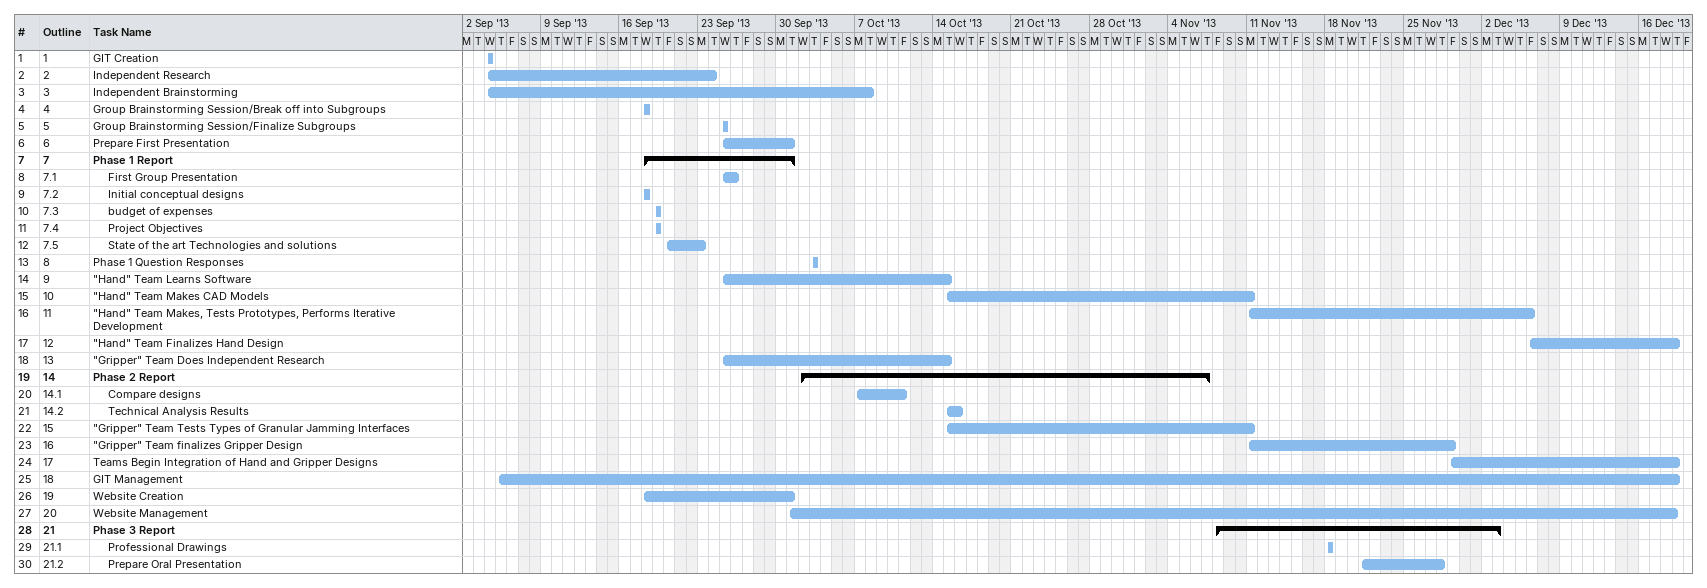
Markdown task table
| ID | WBS | Task | Start | Finish |
|---|---|---|---|---|
| 1 | 1 | GIT Creation | 2013-09-04 | 2013-09-04 |
| 2 | 2 | Independent Research | 2013-09-04 | 2013-09-24 |
| 3 | 3 | Independent Brainstorming | 2013-09-04 | 2013-10-08 |
| 4 | 4 | Group Brainstorming Session/Break off into Subgroups | 2013-09-18 | 2013-09-18 |
| 5 | 5 | Group Brainstorming Session/Finalize Subgroups | 2013-09-25 | 2013-09-25 |
| 6 | 6 | Prepare First Presentation | 2013-09-25 | 2013-10-01 |
| 7 | 7 | **Phase 1 Report** | 2013-09-18 | 2013-10-01 |
| 8 | 7.1 | First Group Presentation | 2013-09-25 | 2013-09-26 |
| 9 | 7.2 | Initial conceptual designs | 2013-09-18 | 2013-09-18 |
| 10 | 7.3 | budget of expenses | 2013-09-19 | 2013-09-19 |
| 11 | 7.4 | Project Objectives | 2013-09-19 | 2013-09-19 |
| 12 | 7.5 | State of the art Technologies and solutions | 2013-09-20 | 2013-09-23 |
| 13 | 8 | Phase 1 Question Responses | 2013-10-03 | 2013-10-03 |
| 14 | 9 | "Hand" Team Learns Software | 2013-09-25 | 2013-10-15 |
| 15 | 10 | "Hand" Team Makes CAD Models | 2013-10-15 | 2013-11-11 |
| 16 | 11 | "Hand" Team Makes, Tests Prototypes, Performs Iterative Development | 2013-11-11 | 2013-12-06 |
| 17 | 12 | "Hand" Team Finalizes Hand Design | 2013-12-06 | 2013-12-19 |
| 18 | 13 | "Gripper" Team Does Independent Research | 2013-09-25 | 2013-10-15 |
| 19 | 14 | **Phase 2 Report** | 2013-10-02 | 2013-11-07 |
| 20 | 14.1 | Compare designs | 2013-10-07 | 2013-10-11 |
| 21 | 14.2 | Technical Analysis Results | 2013-10-15 | 2013-10-16 |
| 22 | 15 | "Gripper" Team Tests Types of Granular Jamming Interfaces | 2013-10-15 | 2013-11-11 |
| 23 | 16 | "Gripper" Team finalizes Gripper Design | 2013-11-11 | 2013-11-29 |
| 24 | 17 | Teams Begin Integration of Hand and Gripper Designs | 2013-11-29 | 2013-12-19 |
| 25 | 18 | GIT Management | 2013-09-05 | 2013-12-19 |
| 26 | 19 | Website Creation | 2013-09-18 | 2013-10-01 |
| 27 | 20 | Website Management | 2013-10-01 | 2013-12-19 |
| 28 | 21 | **Phase 3 Report** | 2013-11-08 | 2013-12-03 |
| 29 | 21.1 | Professional Drawings | 2013-11-18 | 2013-11-18 |
| 30 | 21.2 | Prepare Oral Presentation | 2013-11-21 | 2013-11-28 |
